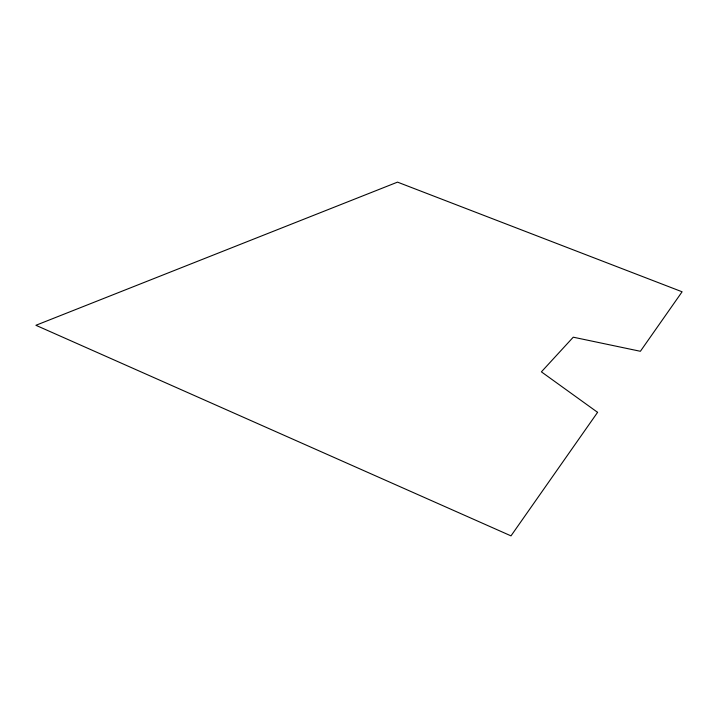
<?xml version="1.0" encoding="UTF-8"?>
<svg xmlns="http://www.w3.org/2000/svg" width="718" height="718" viewBox="0 0 718 718"><rect width="100%" height="100%" fill="white"/><g stroke="black" fill="none" stroke-linecap="round" stroke-linejoin="round"><path stroke-width="1.08" d="M597.591 412.338L510.992 535.87L35.9 325.29L397.521 182.13L682.1 291.786L640.384 351.29L573.26 337.191L541.399 371.852L597.591 412.338"/></g></svg>
